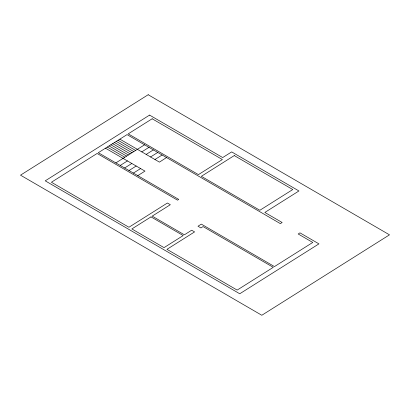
<?xml version="1.0" encoding="UTF-8"?>
<svg xmlns="http://www.w3.org/2000/svg" width="410" height="410" viewBox="0 0 410 410"><rect width="100%" height="100%" fill="white"/><g stroke="black" fill="none" stroke-linecap="round" stroke-linejoin="round"><path stroke-width="0.61" d="M166.516 157.537L159.454 162.135L119.843 139.139M115.851 162.903L144.576 144.802M120.238 165.45L127.418 160.925M141.783 151.874L148.963 147.349M124.625 167.998L131.805 163.472M146.17 154.421L153.355 149.896M129.012 170.545L136.192 166.019M150.557 156.968L157.742 152.443M133.399 173.092L140.584 168.566M154.944 159.516L162.129 154.99M137.786 175.639L144.971 171.113L105.483 148.189M118.049 140.271L135.602 150.46M116.255 141.399L133.803 151.592M114.457 142.531L132.01 152.72M112.663 143.664L130.216 153.852M110.869 144.797L128.417 154.985M109.07 145.924L126.623 156.113M107.276 147.057L124.824 157.245M148.184 94.73L20.5 175.167L261.816 315.269L389.5 234.833L148.184 94.73M149.573 115.097L45.233 180.836L239.747 293.765L318.954 243.868L299.976 232.849L298.178 233.982L312.768 242.448L274.464 266.582L201.336 224.126L197.994 226.233L200.921 227.929L203.068 226.581L273.265 267.335L237.159 290.085L166.957 249.331L194.596 231.911L191.675 230.215L184.382 234.812L152.202 216.131L170.334 204.708L167.408 203.011L128.93 227.253L51.414 182.25L97.103 153.468L177.54 200.167L178.739 199.414L98.297 152.715L127.028 134.613L280.353 223.629L282.152 222.502L264.839 212.452L298.952 190.957L231.676 151.9L222.702 157.553L149.573 115.097M152.166 118.777L128.222 133.86L198.425 174.619L222.369 159.536L152.166 118.777M234.269 155.575L201.351 176.315L259.853 210.279L292.771 189.543L234.269 155.575M151.008 216.885L131.856 228.949L164.031 247.63L183.183 235.565L151.008 216.885"/></g></svg>
